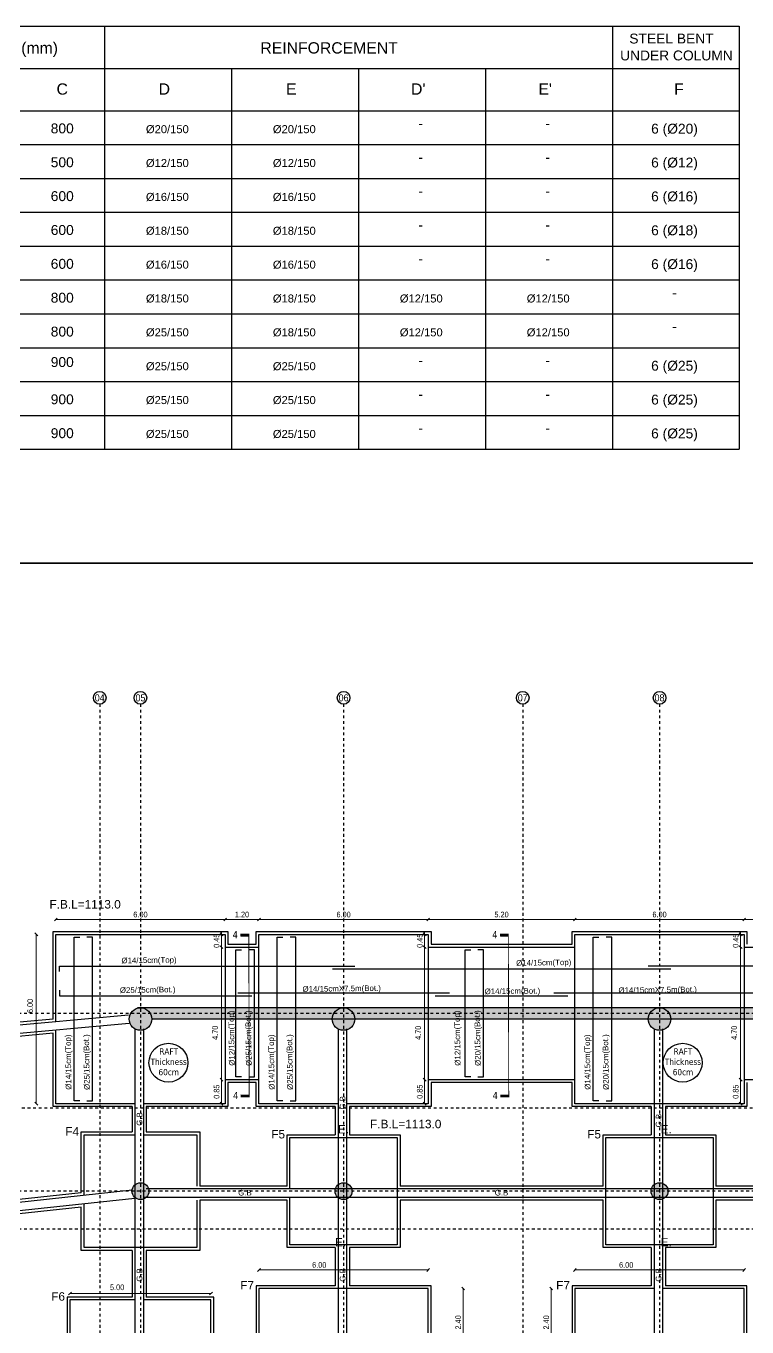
# Model space of a CAD drawing. Header units: metres. Extents: x -55 to 193, y -43 to 92.
# Drawn here: x -20.36 to 5.2, y 44.99 to 91.09 of the extents above; entities that cross this region are included whole.
import ezdxf
from ezdxf.enums import TextEntityAlignment as Align

# ---------------------------------------------------------------- set-up
doc = ezdxf.new("R2010")
doc.units = ezdxf.units.M
doc.header["$MEASUREMENT"] = 0
for name, pattern in [('1080-B01-GX-ZN$0$( Hidden )', [0.375, 0.25, -0.125]), ('CENTER', [50.8, 31.75, -6.35, 6.35, -6.35]), ('F.B COLUMN & AXIS$0$DASHDOT', [25.4, 12.7, -6.35, 0, -6.35])]:
    doc.linetypes.add(name, pattern=pattern)
for name, color, linetype in [('$0$A-AX-AXIS TAGS', 20, 'Continuous'), ('$0$A-AX-NO. TEXT', 41, 'Continuous'), ('$AUDIT_BAD_LAYER1', 7, 'Continuous'), ('A-AX-AXIS LINE', 9, 'CENTER'), ('A-G-XREF LOCKED', 7, 'Continuous'), ('S-BLINDING LINE', 1, 'Continuous'), ('S-CONCRETE PLANS', 4, 'Continuous'), ('S-S-BEARING WALL', 150, 'Continuous'), ('S-S-BEARING WALL HATCH UNDER THE GROUND', 250, 'Continuous'), ('S-S-COLUMN', 60, 'Continuous'), ('S-S-COLUMN HATCH', 250, 'Continuous'), ('S-SCHEDULE', 20, 'Continuous'), ('S-Steel', 3, 'Continuous'), ('S-SYMPOLS', 6, 'Continuous'), ('S-TAGS', 135, 'Continuous'), ('S-TEXT- BEAMS', 7, 'Continuous'), ('S-Text-Col.', 7, 'Continuous'), ('S-Text-Foundations', 7, 'Continuous'), ('S-Text-General', 7, 'Continuous')]:
    doc.layers.add(name, color=color, linetype=linetype)
doc.layers.add('1080-B01-GX-ZN$0$ZONES', color=24, linetype='Continuous', true_color=0xad2b00)
doc.layers.add('S-DIMENSIONS', color=134, linetype='Continuous', lineweight=13)
doc.layers.add('S-TEXT-STEEL', color=255, linetype='Continuous', lineweight=15)
doc.styles.add('$0$MT 1-150 (m)', font='arial.ttf', dxfattribs={"width": 0.9, "height": 0.3})
doc.styles.add('ARIAL', font='arial.ttf')
doc.styles.add('Site 1-200 (m)', font='arial.ttf', dxfattribs={"width": 0.85, "height": 0.2})
doc.styles.get("Standard").update_dxf_attribs({"font": 'arial.ttf'})
doc.styles.add('Tahoma', font='arial.ttf')
doc.styles.add('Tohama', font='tahoma.ttf')
doc.dimstyles.new('FC 1-100 (m)', dxfattribs={"dimtxt": 0.2, "dimasz": 0.1, "dimexe": 0.144, "dimexo": 0.144, "dimgap": 0.072, "dimtad": 1, "dimzin": 1, "dimdsep": 46, "dimtxsty": 'Site 1-200 (m)', "dimblk": 'OBLIQUE', "dimcen": 90, "dimse1": 1, "dimse2": 1, "dimclrd": 256, "dimclrt": 256, "dimadec": 3, "dimazin": 0, "dimtfac": 1, "dimtix": 1, "dimtmove": 2, "dimatfit": 3, "dimfxl": 0.144, "dimtolj": 1, "dimlwd": -1, "dimarcsym": 0})

# ---------------------------------------------------------------- blocks, each defined once
blk = doc.blocks.new('$0$AXIS TAGS')
at = {"layer": '$0$A-AX-AXIS TAGS'}
blk.add_circle((0, 0), 0.225, dxfattribs=at)
at = {"layer": '$0$A-AX-NO. TEXT', "style": '$0$MT 1-150 (m)', "width": 0.9}
blk.add_attdef('A', text='', height=0.25, dxfattribs=at).set_placement((0, 0), align=Align.MIDDLE_CENTER)
blk = doc.blocks.new('1086-B1-AX-BS2')
at = {"layer": 'A-AX-AXIS LINE', "linetype": 'F.B COLUMN & AXIS$0$DASHDOT', "ltscale": 0.05}
for p, q in [((-17743, 67057), (-17743, -9832)), ((-16298, 67057), (-16298, -9832)), ((-9098, 67057), (-9098, -9832)), ((-2748, 67057), (-2748, -9832)), ((2102, 67057), (2102, -9832)), ((13678, 56099), (-51502, 56099)), ((13678, 49799), (-51502, 49799)), ((13678, 48449), (-51502, 48449))]:
    blk.add_line(p, q, dxfattribs=at)
at = {"layer": '$0$A-AX-NO. TEXT', "xscale": 999.9999999999995, "yscale": 999.9999999999995, "zscale": 999.9999999999995}
for p, values in [((-17743, 67282, 0), {'A': '04'}), ((-16298, 67282, 0), {'A': '05'}), ((-9098, 67282, 0), {'A': '06'}), ((-2748, 67282, 0), {'A': '07'}), ((2102, 67282, 0), {'A': '08'})]:
    blk.add_blockref('$0$AXIS TAGS', p, dxfattribs=at).add_auto_attribs(values)
blk = doc.blocks.new('1086-B1-X-COBS2')
at = {"layer": 'S-S-BEARING WALL HATCH UNDER THE GROUND'}
h = blk.add_hatch(color=256, dxfattribs=at)
h.dxf.hatch_style = 1
h.paths.add_polyline_path([(-15.898, 56.299), (-16.235, 56.299), (-15.898, 55.899), (9.202, 55.899), (9.202, 56.299)])
at = {"layer": 'S-S-COLUMN HATCH'}
h = blk.add_hatch(color=256, dxfattribs=at)
h.dxf.hatch_style = 1
edge = h.paths.add_edge_path()
edge.add_arc((-16.298, 55.899), 0.4, 0, 360)
h = blk.add_hatch(color=256, dxfattribs=at)
h.dxf.hatch_style = 1
edge = h.paths.add_edge_path()
edge.add_arc((-9.098, 55.899), 0.4, 0, 360)
h = blk.add_hatch(color=256, dxfattribs=at)
h.dxf.hatch_style = 1
edge = h.paths.add_edge_path()
edge.add_arc((2.102, 55.899), 0.4, 0, 360)
h = blk.add_hatch(color=256, dxfattribs=at)
h.dxf.hatch_style = 1
edge = h.paths.add_edge_path()
edge.add_arc((-16.298, 49.799), 0.3, 0, 360)
h = blk.add_hatch(color=256, dxfattribs=at)
h.dxf.hatch_style = 1
edge = h.paths.add_edge_path()
edge.add_arc((-9.098, 49.799), 0.3, 0, 360)
h = blk.add_hatch(color=256, dxfattribs=at)
h.dxf.hatch_style = 1
edge = h.paths.add_edge_path()
edge.add_arc((2.102, 49.799), 0.3, 0, 360)
at = {"layer": 'S-S-BEARING WALL'}
for p, q in [((9.202, 56.299), (-16.398, 56.299)), ((8.802, 55.899), (-15.898, 55.899))]:
    blk.add_line(p, q, dxfattribs=at)
at = {"layer": 'S-S-COLUMN'}
for centre, radius in [((-16.298, 55.899), 0.4), ((-9.098, 55.899), 0.4), ((2.102, 55.899), 0.4), ((-16.298, 49.799), 0.3), ((-9.098, 49.799), 0.3), ((2.102, 49.799), 0.3)]:
    blk.add_circle(centre, radius, dxfattribs=at)
at = {"layer": 'A-G-XREF LOCKED', "xscale": 0.001, "yscale": 0.001, "zscale": 0.001}
blk.add_blockref('1086-B1-AX-BS2', (0, 0), dxfattribs=at)
blk = doc.blocks.new('1086-B1-AX-BS1')
at = {"layer": 'A-AX-AXIS LINE', "linetype": 'F.B COLUMN & AXIS$0$DASHDOT', "ltscale": 0.05}
for p, q in [((-17743, 67057), (-17743, -9832)), ((-16298, 67057), (-16298, -9832)), ((-9098, 67057), (-9098, -9832)), ((-2748, 67057), (-2748, -9832)), ((2102, 67057), (2102, -9832)), ((29078, 56099), (-51502, 56099)), ((-51502, 52749), (29078, 52749)), ((29078, 49799), (-51502, 49799)), ((29078, 48449), (-51502, 48449))]:
    blk.add_line(p, q, dxfattribs=at)
at = {"layer": '$0$A-AX-NO. TEXT', "xscale": 999.9999999999995, "yscale": 999.9999999999995, "zscale": 999.9999999999995}
for p, values in [((-17743, 67282, 0), {'A': '04'}), ((-16298, 67282, 0), {'A': '05'}), ((-9098, 67282, 0), {'A': '06'}), ((-2748, 67282, 0), {'A': '07'}), ((2102, 67282, 0), {'A': '08'})]:
    blk.add_blockref('$0$AXIS TAGS', p, dxfattribs=at).add_auto_attribs(values)
blk = doc.blocks.new('1086-B1-X-COBS1')
at = {"layer": 'S-S-COLUMN HATCH'}
h = blk.add_hatch(color=256, dxfattribs=at)
h.dxf.hatch_style = 1
edge = h.paths.add_edge_path()
edge.add_arc((-16.298, 55.899), 0.4, 0, 360)
h = blk.add_hatch(color=256, dxfattribs=at)
h.dxf.hatch_style = 1
edge = h.paths.add_edge_path()
edge.add_arc((-9.098, 55.899), 0.4, 0, 360)
h = blk.add_hatch(color=256, dxfattribs=at)
h.dxf.hatch_style = 1
edge = h.paths.add_edge_path()
edge.add_arc((2.102, 55.899), 0.4, 0, 360)
at = {"layer": 'S-S-COLUMN'}
for centre in [(-16.298, 55.899), (-9.098, 55.899), (2.102, 55.899)]:
    blk.add_circle(centre, 0.4, dxfattribs=at)
at = {"xscale": 0.001, "yscale": 0.001, "zscale": 0.001}
blk.add_blockref('1086-B1-AX-BS1', (0, 0), dxfattribs=at)
blk = doc.blocks.new('1086-B01-GX-MP')
at = {"layer": '1080-B01-GX-ZN$0$ZONES', "linetype": '1080-B01-GX-ZN$0$( Hidden )', "ltscale": 5, "const_width": 0.05}
blk.add_lwpolyline([(25.507, 19.453), (-54.793, 19.453), (-54.793, 72.053), (25.507, 72.053)], close=True, dxfattribs=at)
blk = doc.blocks.new('_OBLIQUE')
at = {"color": 0, "linetype": 'ByBlock'}
blk.add_line((-0.5, -0.5), (0.5, 0.5), dxfattribs=at)
blk = doc.blocks.new('*D20')
at = {"layer": 'S-DIMENSIONS', "transparency": 16777216}
blk.add_line((-18.798, 46.175), (-13.798, 46.175), dxfattribs=at)
at = {"layer": 'S-DIMENSIONS', "transparency": 16777216, "xscale": 0.1, "yscale": 0.1, "zscale": 0.1, "rotation": 180}
blk.add_blockref('_OBLIQUE', (-18.798, 46.175), dxfattribs=at)
at = {"layer": 'S-DIMENSIONS', "transparency": 16777216, "xscale": 0.1, "yscale": 0.1, "zscale": 0.1}
blk.add_blockref('_OBLIQUE', (-13.798, 46.175), dxfattribs=at)
at = {"layer": 'S-DIMENSIONS', "transparency": 16777216, "insert": (-17.125, 46.391), "char_height": 0.2, "attachment_point": 5, "style": 'Site 1-200 (m)'}
blk.add_mtext('\\A1;5.00', dxfattribs=at)
blk = doc.blocks.new('*D24')
at = {"layer": 'S-DIMENSIONS', "transparency": 16777216}
blk.add_line((-12.098, 47.008), (-6.098, 47.008), dxfattribs=at)
at = {"layer": 'S-DIMENSIONS', "transparency": 16777216, "xscale": 0.1, "yscale": 0.1, "zscale": 0.1, "rotation": 180}
blk.add_blockref('_OBLIQUE', (-12.098, 47.008), dxfattribs=at)
at = {"layer": 'S-DIMENSIONS', "transparency": 16777216, "xscale": 0.1, "yscale": 0.1, "zscale": 0.1}
blk.add_blockref('_OBLIQUE', (-6.098, 47.008), dxfattribs=at)
at = {"layer": 'S-DIMENSIONS', "transparency": 16777216, "insert": (-9.961, 47.185), "char_height": 0.2, "attachment_point": 5, "style": 'Site 1-200 (m)'}
blk.add_mtext('\\A1;6.00', dxfattribs=at)
blk = doc.blocks.new('*D25')
at = {"layer": 'S-DIMENSIONS', "transparency": 16777216}
blk.add_line((-4.861, 46.349), (-4.861, 43.949), dxfattribs=at)
at = {"layer": 'S-DIMENSIONS', "transparency": 16777216, "xscale": 0.1, "yscale": 0.1, "zscale": 0.1}
for p, rotation in [((-4.861, 46.349), 90), ((-4.861, 43.949), 270)]:
    blk.add_blockref('_OBLIQUE', p, dxfattribs=dict(at, rotation=rotation))
at = {"layer": 'S-DIMENSIONS', "transparency": 16777216, "insert": (-5.035, 45.149), "char_height": 0.2, "attachment_point": 5, "rotation": 90, "style": 'Site 1-200 (m)'}
blk.add_mtext('\\A1;2.40', dxfattribs=at)
blk = doc.blocks.new('*D28')
at = {"layer": 'S-DIMENSIONS', "transparency": 16777216}
blk.add_line((-0.898, 47.008), (5.102, 47.008), dxfattribs=at)
at = {"layer": 'S-DIMENSIONS', "transparency": 16777216, "xscale": 0.1, "yscale": 0.1, "zscale": 0.1, "rotation": 180}
blk.add_blockref('_OBLIQUE', (-0.898, 47.008), dxfattribs=at)
at = {"layer": 'S-DIMENSIONS', "transparency": 16777216, "xscale": 0.1, "yscale": 0.1, "zscale": 0.1}
blk.add_blockref('_OBLIQUE', (5.102, 47.008), dxfattribs=at)
at = {"layer": 'S-DIMENSIONS', "transparency": 16777216, "insert": (0.92, 47.184), "char_height": 0.2, "attachment_point": 5, "style": 'Site 1-200 (m)'}
blk.add_mtext('\\A1;6.00', dxfattribs=at)
blk = doc.blocks.new('*D29')
at = {"layer": 'S-DIMENSIONS', "transparency": 16777216}
blk.add_line((-1.739, 46.349), (-1.739, 43.949), dxfattribs=at)
at = {"layer": 'S-DIMENSIONS', "transparency": 16777216, "xscale": 0.1, "yscale": 0.1, "zscale": 0.1}
for p, rotation in [((-1.739, 46.349), 90), ((-1.739, 43.949), 270)]:
    blk.add_blockref('_OBLIQUE', p, dxfattribs=dict(at, rotation=rotation))
at = {"layer": 'S-DIMENSIONS', "transparency": 16777216, "insert": (-1.913, 45.149), "char_height": 0.2, "attachment_point": 5, "rotation": 90, "style": 'Site 1-200 (m)'}
blk.add_mtext('\\A1;2.40', dxfattribs=at)
blk = doc.blocks.new('*D120')
at = {"layer": 'S-DIMENSIONS', "transparency": 16777216}
blk.add_line((-19.991, 52.899), (-19.991, 58.899), dxfattribs=at)
at = {"layer": 'S-DIMENSIONS', "transparency": 16777216, "xscale": 0.1, "yscale": 0.1, "zscale": 0.1}
for p, rotation in [((-19.991, 58.899), 90), ((-19.991, 52.899), 270)]:
    blk.add_blockref('_OBLIQUE', p, dxfattribs=dict(at, rotation=rotation))
at = {"layer": 'S-DIMENSIONS', "transparency": 16777216, "insert": (-20.208, 56.362), "char_height": 0.2, "attachment_point": 5, "rotation": 90, "style": 'Site 1-200 (m)'}
blk.add_mtext('\\A1;6.00', dxfattribs=at)
blk = doc.blocks.new('*D121')
at = {"layer": 'S-DIMENSIONS', "transparency": 16777216}
blk.add_line((-19.298, 59.427), (-13.298, 59.427), dxfattribs=at)
at = {"layer": 'S-DIMENSIONS', "transparency": 16777216, "xscale": 0.1, "yscale": 0.1, "zscale": 0.1, "rotation": 180}
blk.add_blockref('_OBLIQUE', (-19.298, 59.427), dxfattribs=at)
at = {"layer": 'S-DIMENSIONS', "transparency": 16777216, "xscale": 0.1, "yscale": 0.1, "zscale": 0.1}
blk.add_blockref('_OBLIQUE', (-13.298, 59.427), dxfattribs=at)
at = {"layer": 'S-DIMENSIONS', "transparency": 16777216, "insert": (-16.298, 59.601), "char_height": 0.2, "attachment_point": 5, "style": 'Site 1-200 (m)'}
blk.add_mtext('\\A1;6.00', dxfattribs=at)
blk = doc.blocks.new('*D122')
at = {"layer": 'S-DIMENSIONS', "transparency": 16777216}
blk.add_line((-13.298, 59.427), (-12.098, 59.427), dxfattribs=at)
at = {"layer": 'S-DIMENSIONS', "transparency": 16777216, "xscale": 0.1, "yscale": 0.1, "zscale": 0.1, "rotation": 180}
blk.add_blockref('_OBLIQUE', (-13.298, 59.427), dxfattribs=at)
at = {"layer": 'S-DIMENSIONS', "transparency": 16777216, "xscale": 0.1, "yscale": 0.1, "zscale": 0.1}
blk.add_blockref('_OBLIQUE', (-12.098, 59.427), dxfattribs=at)
at = {"layer": 'S-DIMENSIONS', "transparency": 16777216, "insert": (-12.698, 59.601), "char_height": 0.2, "attachment_point": 5, "style": 'Site 1-200 (m)'}
blk.add_mtext('\\A1;1.20', dxfattribs=at)
blk = doc.blocks.new('*D123')
at = {"layer": 'S-DIMENSIONS', "transparency": 16777216}
blk.add_line((-12.098, 59.427), (-6.098, 59.427), dxfattribs=at)
at = {"layer": 'S-DIMENSIONS', "transparency": 16777216, "xscale": 0.1, "yscale": 0.1, "zscale": 0.1, "rotation": 180}
blk.add_blockref('_OBLIQUE', (-12.098, 59.427), dxfattribs=at)
at = {"layer": 'S-DIMENSIONS', "transparency": 16777216, "xscale": 0.1, "yscale": 0.1, "zscale": 0.1}
blk.add_blockref('_OBLIQUE', (-6.098, 59.427), dxfattribs=at)
at = {"layer": 'S-DIMENSIONS', "transparency": 16777216, "insert": (-9.098, 59.601), "char_height": 0.2, "attachment_point": 5, "style": 'Site 1-200 (m)'}
blk.add_mtext('\\A1;6.00', dxfattribs=at)
blk = doc.blocks.new('*D124')
at = {"layer": 'S-DIMENSIONS', "transparency": 16777216}
blk.add_line((-6.098, 59.427), (-0.898, 59.427), dxfattribs=at)
at = {"layer": 'S-DIMENSIONS', "transparency": 16777216, "xscale": 0.1, "yscale": 0.1, "zscale": 0.1, "rotation": 180}
blk.add_blockref('_OBLIQUE', (-6.098, 59.427), dxfattribs=at)
at = {"layer": 'S-DIMENSIONS', "transparency": 16777216, "xscale": 0.1, "yscale": 0.1, "zscale": 0.1}
blk.add_blockref('_OBLIQUE', (-0.898, 59.427), dxfattribs=at)
at = {"layer": 'S-DIMENSIONS', "transparency": 16777216, "insert": (-3.498, 59.601), "char_height": 0.2, "attachment_point": 5, "style": 'Site 1-200 (m)'}
blk.add_mtext('\\A1;5.20', dxfattribs=at)
blk = doc.blocks.new('*D125')
at = {"layer": 'S-DIMENSIONS', "transparency": 16777216}
blk.add_line((-0.898, 59.427), (5.102, 59.427), dxfattribs=at)
at = {"layer": 'S-DIMENSIONS', "transparency": 16777216, "xscale": 0.1, "yscale": 0.1, "zscale": 0.1, "rotation": 180}
blk.add_blockref('_OBLIQUE', (-0.898, 59.427), dxfattribs=at)
at = {"layer": 'S-DIMENSIONS', "transparency": 16777216, "xscale": 0.1, "yscale": 0.1, "zscale": 0.1}
blk.add_blockref('_OBLIQUE', (5.102, 59.427), dxfattribs=at)
at = {"layer": 'S-DIMENSIONS', "transparency": 16777216, "insert": (2.102, 59.601), "char_height": 0.2, "attachment_point": 5, "style": 'Site 1-200 (m)'}
blk.add_mtext('\\A1;6.00', dxfattribs=at)
blk = doc.blocks.new('*D126')
at = {"layer": 'S-DIMENSIONS', "transparency": 16777216}
blk.add_line((5.102, 59.427), (11.352, 59.427), dxfattribs=at)
at = {"layer": 'S-DIMENSIONS', "transparency": 16777216, "xscale": 0.1, "yscale": 0.1, "zscale": 0.1, "rotation": 180}
blk.add_blockref('_OBLIQUE', (5.102, 59.427), dxfattribs=at)
at = {"layer": 'S-DIMENSIONS', "transparency": 16777216, "xscale": 0.1, "yscale": 0.1, "zscale": 0.1}
blk.add_blockref('_OBLIQUE', (11.352, 59.427), dxfattribs=at)
at = {"layer": 'S-DIMENSIONS', "transparency": 16777216, "insert": (8.227, 59.601), "char_height": 0.2, "attachment_point": 5, "style": 'Site 1-200 (m)'}
blk.add_mtext('\\A1;6.25', dxfattribs=at)
blk = doc.blocks.new('*D127')
at = {"layer": 'S-DIMENSIONS', "transparency": 16777216}
for p, q in [((-13.424, 58.899), (-13.424, 58.999)), ((-13.424, 58.449), (-13.424, 58.899)), ((-13.424, 58.449), (-13.424, 58.349))]:
    blk.add_line(p, q, dxfattribs=at)
at = {"layer": 'S-DIMENSIONS', "transparency": 16777216, "xscale": 0.1, "yscale": 0.1, "zscale": 0.1}
for p, rotation in [((-13.424, 58.899), 270), ((-13.424, 58.449), 90)]:
    blk.add_blockref('_OBLIQUE', p, dxfattribs=dict(at, rotation=rotation))
at = {"layer": 'S-DIMENSIONS', "transparency": 16777216, "insert": (-13.598, 58.674), "char_height": 0.2, "attachment_point": 5, "rotation": 90, "style": 'Site 1-200 (m)'}
blk.add_mtext('\\A1;0.45', dxfattribs=at)
blk = doc.blocks.new('*D128')
at = {"layer": 'S-DIMENSIONS', "transparency": 16777216}
blk.add_line((-13.424, 52.899), (-13.424, 53.749), dxfattribs=at)
at = {"layer": 'S-DIMENSIONS', "transparency": 16777216, "xscale": 0.1, "yscale": 0.1, "zscale": 0.1}
for p, rotation in [((-13.424, 53.749), 90), ((-13.424, 52.899), 270)]:
    blk.add_blockref('_OBLIQUE', p, dxfattribs=dict(at, rotation=rotation))
at = {"layer": 'S-DIMENSIONS', "transparency": 16777216, "insert": (-13.598, 53.324), "char_height": 0.2, "attachment_point": 5, "rotation": 90, "style": 'Site 1-200 (m)'}
blk.add_mtext('\\A1;0.85', dxfattribs=at)
blk = doc.blocks.new('*D129')
at = {"layer": 'S-DIMENSIONS', "transparency": 16777216}
blk.add_line((-13.424, 53.749), (-13.424, 58.449), dxfattribs=at)
at = {"layer": 'S-DIMENSIONS', "transparency": 16777216, "xscale": 0.1, "yscale": 0.1, "zscale": 0.1}
for p, rotation in [((-13.424, 58.449), 90), ((-13.424, 53.749), 270)]:
    blk.add_blockref('_OBLIQUE', p, dxfattribs=dict(at, rotation=rotation))
at = {"layer": 'S-DIMENSIONS', "transparency": 16777216, "insert": (-13.652, 55.412), "char_height": 0.2, "attachment_point": 5, "rotation": 90, "style": 'Site 1-200 (m)'}
blk.add_mtext('\\A1;4.70', dxfattribs=at)
blk = doc.blocks.new('*D130')
at = {"layer": 'S-DIMENSIONS', "transparency": 16777216}
for p, q in [((-6.224, 58.899), (-6.224, 58.999)), ((-6.224, 58.449), (-6.224, 58.899)), ((-6.224, 58.449), (-6.224, 58.349))]:
    blk.add_line(p, q, dxfattribs=at)
at = {"layer": 'S-DIMENSIONS', "transparency": 16777216, "xscale": 0.1, "yscale": 0.1, "zscale": 0.1}
for p, rotation in [((-6.224, 58.899), 270), ((-6.224, 58.449), 90)]:
    blk.add_blockref('_OBLIQUE', p, dxfattribs=dict(at, rotation=rotation))
at = {"layer": 'S-DIMENSIONS', "transparency": 16777216, "insert": (-6.398, 58.674), "char_height": 0.2, "attachment_point": 5, "rotation": 90, "style": 'Site 1-200 (m)'}
blk.add_mtext('\\A1;0.45', dxfattribs=at)
blk = doc.blocks.new('*D131')
at = {"layer": 'S-DIMENSIONS', "transparency": 16777216}
blk.add_line((-6.224, 52.899), (-6.224, 53.749), dxfattribs=at)
at = {"layer": 'S-DIMENSIONS', "transparency": 16777216, "xscale": 0.1, "yscale": 0.1, "zscale": 0.1}
for p, rotation in [((-6.224, 53.749), 90), ((-6.224, 52.899), 270)]:
    blk.add_blockref('_OBLIQUE', p, dxfattribs=dict(at, rotation=rotation))
at = {"layer": 'S-DIMENSIONS', "transparency": 16777216, "insert": (-6.398, 53.324), "char_height": 0.2, "attachment_point": 5, "rotation": 90, "style": 'Site 1-200 (m)'}
blk.add_mtext('\\A1;0.85', dxfattribs=at)
blk = doc.blocks.new('*D132')
at = {"layer": 'S-DIMENSIONS', "transparency": 16777216}
blk.add_line((-6.224, 53.749), (-6.224, 58.449), dxfattribs=at)
at = {"layer": 'S-DIMENSIONS', "transparency": 16777216, "xscale": 0.1, "yscale": 0.1, "zscale": 0.1}
for p, rotation in [((-6.224, 58.449), 90), ((-6.224, 53.749), 270)]:
    blk.add_blockref('_OBLIQUE', p, dxfattribs=dict(at, rotation=rotation))
at = {"layer": 'S-DIMENSIONS', "transparency": 16777216, "insert": (-6.452, 55.412), "char_height": 0.2, "attachment_point": 5, "rotation": 90, "style": 'Site 1-200 (m)'}
blk.add_mtext('\\A1;4.70', dxfattribs=at)
blk = doc.blocks.new('*D133')
at = {"layer": 'S-DIMENSIONS', "transparency": 16777216}
for p, q in [((4.976, 58.899), (4.976, 58.999)), ((4.976, 58.449), (4.976, 58.899)), ((4.976, 58.449), (4.976, 58.349))]:
    blk.add_line(p, q, dxfattribs=at)
at = {"layer": 'S-DIMENSIONS', "transparency": 16777216, "xscale": 0.1, "yscale": 0.1, "zscale": 0.1}
for p, rotation in [((4.976, 58.899), 270), ((4.976, 58.449), 90)]:
    blk.add_blockref('_OBLIQUE', p, dxfattribs=dict(at, rotation=rotation))
at = {"layer": 'S-DIMENSIONS', "transparency": 16777216, "insert": (4.802, 58.674), "char_height": 0.2, "attachment_point": 5, "rotation": 90, "style": 'Site 1-200 (m)'}
blk.add_mtext('\\A1;0.45', dxfattribs=at)
blk = doc.blocks.new('*D134')
at = {"layer": 'S-DIMENSIONS', "transparency": 16777216}
blk.add_line((4.976, 52.899), (4.976, 53.749), dxfattribs=at)
at = {"layer": 'S-DIMENSIONS', "transparency": 16777216, "xscale": 0.1, "yscale": 0.1, "zscale": 0.1}
for p, rotation in [((4.976, 53.749), 90), ((4.976, 52.899), 270)]:
    blk.add_blockref('_OBLIQUE', p, dxfattribs=dict(at, rotation=rotation))
at = {"layer": 'S-DIMENSIONS', "transparency": 16777216, "insert": (4.802, 53.324), "char_height": 0.2, "attachment_point": 5, "rotation": 90, "style": 'Site 1-200 (m)'}
blk.add_mtext('\\A1;0.85', dxfattribs=at)
blk = doc.blocks.new('*D135')
at = {"layer": 'S-DIMENSIONS', "transparency": 16777216}
blk.add_line((4.976, 53.749), (4.976, 58.449), dxfattribs=at)
at = {"layer": 'S-DIMENSIONS', "transparency": 16777216, "xscale": 0.1, "yscale": 0.1, "zscale": 0.1}
for p, rotation in [((4.976, 58.449), 90), ((4.976, 53.749), 270)]:
    blk.add_blockref('_OBLIQUE', p, dxfattribs=dict(at, rotation=rotation))
at = {"layer": 'S-DIMENSIONS', "transparency": 16777216, "insert": (4.748, 55.412), "char_height": 0.2, "attachment_point": 5, "rotation": 90, "style": 'Site 1-200 (m)'}
blk.add_mtext('\\A1;4.70', dxfattribs=at)

msp = doc.modelspace()

# ---------------------------------------------------------------- linework, layer by layer
at = {"layer": 'S-BLINDING LINE'}
for p, q in [((-19.398, 55.897), (-25.698, 55.318)), ((-19.398, 55.395), (-25.698, 54.816)), ((-16.592, 52.799), (-16.592, 51.899)), ((-16.092, 52.799), (-16.092, 51.899)), ((-9.392, 52.799), (-9.392, 51.799)), ((-8.892, 52.799), (-8.892, 51.799)), ((1.808, 52.799), (1.808, 51.799)), ((2.308, 52.799), (2.308, 51.799)), ((-11.098, 49.977), (-14.198, 49.977)), ((0.102, 49.977), (-7.098, 49.977)), ((6.552, 49.977), (4.102, 49.977)), ((-18.398, 49.739), (-25.698, 48.949)), ((-11.098, 49.477), (-14.198, 49.477)), ((0.102, 49.477), (-7.098, 49.477)), ((6.552, 49.477), (4.102, 49.477)), ((-18.398, 49.236), (-25.698, 48.446)), ((-16.592, 47.699), (-16.592, 46.049)), ((-16.092, 47.699), (-16.092, 46.049)), ((-9.392, 47.799), (-9.392, 46.449)), ((-8.892, 47.799), (-8.892, 46.449)), ((1.808, 47.799), (1.808, 46.449)), ((2.308, 47.799), (2.308, 46.449))]:
    msp.add_line(p, q, dxfattribs=at)
for points in [[(-19.398, 55.897), (-19.398, 58.999), (-13.198, 58.999), (-13.198, 58.549)], [(-13.198, 58.549), (-12.198, 58.549)], [(-12.198, 58.549), (-12.198, 58.999), (-5.998, 58.999), (-5.998, 58.549)], [(-5.998, 58.549), (-0.998, 58.549)], [(-0.998, 58.549), (-0.998, 58.999), (5.202, 58.999), (5.202, 58.549)], [(-16.592, 52.799), (-19.398, 52.799), (-19.398, 55.395)], [(-13.198, 53.649), (-13.198, 52.799), (-16.092, 52.799)], [(-12.198, 53.649), (-13.198, 53.649)], [(-9.392, 52.799), (-12.198, 52.799), (-12.198, 53.649)], [(-5.998, 53.649), (-5.998, 52.799), (-8.892, 52.799)], [(-0.998, 53.649), (-5.998, 53.649)], [(1.808, 52.799), (-0.998, 52.799), (-0.998, 53.649)], [(5.202, 53.649), (5.202, 52.799), (2.308, 52.799)], [(-18.398, 49.739), (-18.398, 51.899), (-16.592, 51.899)], [(-16.092, 51.899), (-14.198, 51.899), (-14.198, 49.977)], [(-11.098, 49.977), (-11.098, 51.799), (-9.392, 51.799)], [(-8.892, 51.799), (-7.098, 51.799), (-7.098, 49.977)], [(0.102, 49.977), (0.102, 51.799), (1.808, 51.799)], [(2.308, 51.799), (4.102, 51.799), (4.102, 49.977)], [(-14.198, 49.477), (-14.198, 47.699), (-16.092, 47.699)], [(-9.392, 47.799), (-11.098, 47.799), (-11.098, 49.477)], [(-7.098, 49.477), (-7.098, 47.799), (-8.892, 47.799)], [(1.808, 47.799), (0.102, 47.799), (0.102, 49.477)], [(4.102, 49.477), (4.102, 47.799), (2.308, 47.799)], [(-16.592, 47.699), (-18.398, 47.699), (-18.398, 49.236)], [(-9.392, 46.449), (-12.198, 46.449), (-12.198, 44.227)], [(-5.998, 44.227), (-5.998, 46.449), (-8.892, 46.449)], [(1.808, 46.449), (-0.998, 46.449), (-0.998, 44.227)], [(5.202, 44.227), (5.202, 46.449), (2.308, 46.449)], [(-16.592, 46.049), (-18.898, 46.049), (-18.898, 39.777)], [(-13.698, 44.227), (-13.698, 46.049), (-16.092, 46.049)]]:
    msp.add_lwpolyline(points, dxfattribs=at)
at = {"layer": 'S-CONCRETE PLANS'}
for p, q in [((-16.725, 56.042), (-29.483, 54.87)), ((-16.697, 55.743), (-29.33, 54.582)), ((-16.492, 55.556), (-16.492, 49.57)), ((-16.192, 55.556), (-16.192, 9.377)), ((-9.292, 55.556), (-9.292, 4.677)), ((-8.992, 55.556), (-8.992, 4.677)), ((1.908, 55.556), (1.908, 9.777)), ((2.208, 55.556), (2.208, 9.777)), ((-16.592, 49.833), (-28.547, 48.54)), ((8.802, 49.877), (-16.092, 49.877)), ((-16.492, 49.543), (-28.627, 48.23)), ((-16.492, 49.543), (-16.492, 9.377)), ((8.802, 49.577), (-16.192, 49.577))]:
    msp.add_line(p, q, dxfattribs=at)
for points in [[(-19.298, 55.806), (-19.298, 58.899), (-13.298, 58.899), (-13.298, 52.899), (-16.192, 52.899)], [(-9.288, 52.899), (-12.098, 52.899), (-12.098, 58.899), (-6.098, 58.899), (-6.098, 52.899), (-8.992, 52.899)], [(-13.298, 58.449), (-12.098, 58.449)], [(-6.098, 58.449), (-0.898, 58.449)], [(5.102, 58.449), (11.352, 58.449), (11.352, 47.199)], [(-16.492, 52.899), (-19.298, 52.899), (-19.298, 55.504)], [(-12.098, 53.749), (-13.298, 53.749)], [(-0.898, 53.749), (-6.098, 53.749)], [(6.652, 49.877), (6.652, 53.749), (5.102, 53.749)], [(-18.298, 49.649), (-18.298, 51.799), (-16.492, 51.799)], [(-16.192, 51.799), (-14.298, 51.799), (-14.298, 49.977)], [(-10.998, 49.877), (-10.998, 51.699), (-7.198, 51.699), (-7.198, 47.899), (-10.998, 47.899), (-10.998, 49.577)], [(-14.298, 49.477), (-14.298, 47.799), (-18.298, 47.799), (-18.298, 49.347)], [(-12.098, 39.377), (-12.098, 36.999), (-6.098, 36.999), (-6.098, 46.349), (-12.098, 46.349), (-12.098, 44.127)], [(1.908, 46.349), (-0.898, 46.349), (-0.898, 44.127)], [(5.102, 44.127), (5.102, 46.349), (2.208, 46.349)], [(-16.492, 45.949), (-18.798, 45.949), (-18.798, 39.677)], [(-13.798, 44.127), (-13.798, 45.949), (-16.192, 45.949)]]:
    msp.add_lwpolyline(points, dxfattribs=at)
for points in [[(-0.898, 58.899), (5.102, 58.899), (5.102, 52.899), (-0.898, 52.899)], [(0.202, 51.699), (4.002, 51.699), (4.002, 47.899), (0.202, 47.899)]]:
    msp.add_lwpolyline(points, close=True, dxfattribs=at)
at = {"layer": 'S-SCHEDULE'}
for p, q in [((-29.871, 91.088), (4.929, 91.088)), ((-17.571, 91.088), (-17.571, 76.088)), ((0.429, 91.088), (0.429, 76.088)), ((4.929, 91.088), (4.929, 76.088)), ((-25.971, 89.588), (4.929, 89.588)), ((-13.071, 89.588), (-13.071, 76.088)), ((-8.571, 89.588), (-8.571, 76.088)), ((-4.071, 89.588), (-4.071, 76.088)), ((-29.871, 88.088), (4.929, 88.088)), ((-29.871, 86.888), (4.929, 86.888)), ((-29.871, 85.688), (4.929, 85.688)), ((-29.871, 84.488), (4.929, 84.488)), ((-29.871, 83.288), (4.929, 83.288)), ((-29.871, 82.088), (4.929, 82.088)), ((-29.871, 80.888), (4.929, 80.888)), ((-29.871, 79.688), (4.929, 79.688)), ((-29.871, 78.488), (4.929, 78.488)), ((-29.871, 77.288), (4.929, 77.288)), ((-29.871, 76.088), (4.929, 76.088))]:
    msp.add_line(p, q, dxfattribs=at)
at = {"layer": 'S-Steel'}
for points in [[(-18.45, 52.999), (-18.651, 52.999), (-18.651, 58.799), (-18.451, 58.799)], [(-18.195, 52.999), (-17.995, 52.999), (-17.995, 58.799), (-18.195, 58.799)], [(-11.25, 52.999), (-11.451, 52.999), (-11.451, 58.799), (-11.251, 58.799)], [(-10.995, 52.999), (-10.795, 52.999), (-10.795, 58.799), (-10.995, 58.799)], [(-0.05, 52.999), (-0.251, 52.999), (-0.251, 58.799), (-0.051, 58.799)], [(0.205, 52.999), (0.405, 52.999), (0.405, 58.799), (0.205, 58.799)], [(-12.713, 53.849), (-12.913, 53.849), (-12.913, 58.349), (-12.713, 58.349)], [(-12.457, 53.849), (-12.257, 53.849), (-12.257, 58.349), (-12.457, 58.349)], [(-4.592, 53.849), (-4.792, 53.849), (-4.792, 58.349), (-4.592, 58.349)], [(-4.337, 53.849), (-4.137, 53.849), (-4.137, 58.349), (-4.337, 58.349)], [(-19.166, 57.578), (-19.166, 57.778), (-8.698, 57.778)], [(-9.493, 57.678), (2.502, 57.678)], [(11.252, 57.571), (11.252, 57.771), (1.702, 57.778)], [(-19.166, 56.922), (-19.166, 56.722), (-12.348, 56.722)], [(-12.848, 56.822), (-5.348, 56.822)], [(-5.848, 56.722), (-1.148, 56.722)], [(-1.648, 56.822), (5.852, 56.822)]]:
    msp.add_lwpolyline(points, dxfattribs=at)
at = {"layer": 'S-SYMPOLS'}
for points in [[(-12.743, 53.175, 0.1, 0.1, 0), (-12.443, 53.172, 0.03, 0.03, 0), (-12.458, 58.872, 0.1, 0.1, 0), (-12.758, 58.874, 0.1, 0.1, 0)], [(-3.543, 53.175, 0.1, 0.1, 0), (-3.243, 53.172, 0.03, 0.03, 0), (-3.258, 58.872, 0.1, 0.1, 0), (-3.558, 58.874, 0.1, 0.1, 0)]]:
    msp.add_lwpolyline(points, format="xyseb", dxfattribs=at)
at = {"layer": 'S-TAGS', "ltscale": 0.05}
for centre in [(-15.307, 54.351), (2.923, 54.351)]:
    msp.add_circle(centre, 0.689, dxfattribs=at)

# ---------------------------------------------------------------- block references
at = {"layer": 'A-G-XREF LOCKED'}
msp.add_blockref('1086-B1-X-COBS2', (0, 0), dxfattribs=at)
at = {"layer": 'S-CONCRETE PLANS'}
for name in ['1086-B01-GX-MP', '1086-B1-X-COBS1']:
    msp.add_blockref(name, (0, 0), dxfattribs=at)

# ---------------------------------------------------------------- texts
at = {"layer": '$AUDIT_BAD_LAYER1'}
for p in [(-9.304, 51.844, 0), (2.139, 51.844, 0), (-9.403, 47.84, 0), (2.139, 47.844, 0)]:
    msp.add_text('E.', height=0.3, dxfattribs=at).set_placement(p)
at = {"layer": 'S-SYMPOLS', "style": 'Tohama'}
for p in [(-13.03, 58.763), (-3.83, 58.763), (-13.015, 53.064), (-3.815, 53.064)]:
    msp.add_text('4', height=0.25, rotation=0.0721, dxfattribs=at).set_placement(p)
at = {"layer": 'S-TAGS', "ltscale": 0.05, "char_height": 0.22, "width": 1.65732, "attachment_point": 3, "style": 'Tohama'}
for insert in [(-14.468, 54.862), (3.761, 54.862)]:
    msp.add_mtext('\\pxqc;RAFT Thickness^J60cm', dxfattribs=dict(at, insert=insert))
at = {"layer": 'S-TEXT- BEAMS', "ltscale": 0.05, "style": 'ARIAL'}
for p in [(-9.133, 52.692), (-16.333, 52.118), (2.066, 52.061), (-16.333, 46.592), (-9.133, 46.592), (2.067, 46.592)]:
    msp.add_text('G.B', height=0.2, rotation=90, dxfattribs=at).set_placement(p, align=Align.MIDDLE_LEFT)
for p in [(-12.835, 49.746), (-3.741, 49.746)]:
    msp.add_text('G.B', height=0.2, dxfattribs=at).set_placement(p, align=Align.MIDDLE_LEFT)
at = {"layer": 'S-Text-Col.', "ltscale": 0.05, "style": 'ARIAL'}
for s, p in [('F.B.L=1113.0', (-19.524, 59.966)), ('F.B.L=1113.0', (-8.159, 52.18)), ('F4', (-18.962, 51.918)), ('F5', (-11.662, 51.818)), ('F5', (-0.462, 51.818)), ('F7', (-12.762, 46.468)), ('F7', (-1.562, 46.468)), ('F6', (-19.462, 46.068))]:
    msp.add_text(s, height=0.3, dxfattribs=at).set_placement(p, align=Align.MIDDLE_LEFT)
at = {"layer": 'S-Text-Foundations', "style": 'Tahoma'}
for s, height, p in [('STEEL BENT', 0.35, (2.525, 90.469)), ('DIMENSIONS (mm)', 0.4, (-21.721, 90.113)), ('REINFORCEMENT', 0.4, (-9.611, 90.113)), ('UNDER COLUMN', 0.35, (2.701, 89.87)), ('C', 0.4, (-19.071, 88.655)), ('D', 0.4, (-15.452, 88.655)), ('E', 0.4, (-10.952, 88.655)), ("D'", 0.4, (-6.452, 88.655)), ("E'", 0.4, (-1.952, 88.655)), ('F', 0.4, (2.788, 88.655)), ('800', 0.35, (-19.071, 87.285)), ('-', 0.35, (-6.368, 87.466)), ('-', 0.35, (-1.868, 87.466)), ('6 (%%C20)', 0.35, (2.632, 87.275)), ('500', 0.35, (-19.071, 86.085)), ('-', 0.35, (-6.368, 86.266)), ('-', 0.35, (-1.868, 86.266)), ('6 (%%C12)', 0.35, (2.632, 86.075)), ('600', 0.35, (-19.071, 84.885)), ('-', 0.35, (-6.368, 85.066)), ('-', 0.35, (-1.868, 85.066)), ('6 (%%C16)', 0.35, (2.632, 84.875)), ('600', 0.35, (-19.071, 83.685)), ('-', 0.35, (-6.368, 83.866)), ('-', 0.35, (-1.868, 83.866)), ('6 (%%C18)', 0.35, (2.632, 83.675)), ('600', 0.35, (-19.071, 82.485)), ('-', 0.35, (-6.368, 82.666)), ('-', 0.35, (-1.868, 82.666)), ('6 (%%C16)', 0.35, (2.632, 82.475)), ('800', 0.35, (-19.071, 81.285)), ('-', 0.35, (2.632, 81.466)), ('800', 0.35, (-19.071, 80.085)), ('-', 0.35, (2.632, 80.266)), ('900', 0.35, (-19.071, 79.005)), ('-', 0.35, (-6.368, 79.066)), ('-', 0.35, (-1.868, 79.066)), ('6 (%%C25)', 0.35, (2.632, 78.875)), ('900', 0.35, (-19.071, 77.685)), ('-', 0.35, (-6.368, 77.866)), ('-', 0.35, (-1.868, 77.866)), ('6 (%%C25)', 0.35, (2.632, 77.675)), ('900', 0.35, (-19.071, 76.485)), ('-', 0.35, (-6.368, 76.666)), ('-', 0.35, (-1.868, 76.666)), ('6 (%%C25)', 0.35, (2.632, 76.475))]:
    msp.add_text(s, height=height, dxfattribs=at).set_placement(p, align=Align.CENTER)
at = {"layer": 'S-Text-General', "style": 'ARIAL'}
for s, p in [('%%C20/150', (-15.345, 87.435)), ('%%C20/150', (-10.845, 87.435)), ('%%C12/150', (-15.345, 86.235)), ('%%C12/150', (-10.845, 86.235)), ('%%C16/150', (-15.345, 85.035)), ('%%C16/150', (-10.845, 85.035)), ('%%C18/150', (-15.345, 83.835)), ('%%C18/150', (-10.845, 83.835)), ('%%C16/150', (-15.345, 82.635)), ('%%C16/150', (-10.845, 82.635)), ('%%C18/150', (-15.345, 81.435)), ('%%C18/150', (-10.845, 81.435)), ('%%C12/150', (-6.345, 81.435)), ('%%C12/150', (-1.845, 81.435)), ('%%C25/150', (-15.345, 80.235)), ('%%C18/150', (-10.845, 80.235)), ('%%C12/150', (-6.345, 80.235)), ('%%C12/150', (-1.845, 80.235)), ('%%C25/150', (-15.345, 79.035)), ('%%C25/150', (-10.845, 79.035)), ('%%C25/150', (-15.345, 77.835)), ('%%C25/150', (-10.845, 77.835)), ('%%C25/150', (-15.345, 76.635)), ('%%C25/150', (-10.845, 76.635))]:
    msp.add_text(s, height=0.2835, dxfattribs=at).set_placement(p, align=Align.MIDDLE)
at = {"layer": 'S-TEXT-STEEL', "ltscale": 0.05, "style": 'ARIAL'}
for s, rotation, p in [('%%C14/15cm(Top)', 0.7585, (-15.993, 57.886)), ('%%C14/15cm(Top)', 0.7585, (-2.002, 57.8)), ('%%C25/15cm(Bot.)', 0.7585, (-16.042, 56.836)), ('%%C14/15cmX7.5m(Bot.)', 0.7585, (-9.164, 56.88)), ('%%C14/15cm(Bot.)', 0.7585, (-3.112, 56.791)), ('%%C14/15cmX7.5m(Bot.)', 0.7585, (2.036, 56.836)), ('%%C12/15cm(Top)', 90.7585, (-12.97, 55.224)), ('%%C25/15cm(Bot.)', 90.7585, (-12.371, 55.224)), ('%%C12/15cm(Top)', 90.7585, (-4.966, 55.224)), ('%%C20/15cm(Bot.)', 90.7585, (-4.25, 55.224)), ('%%C14/15cm(Top)', 90.7585, (-18.758, 54.374)), ('%%C25/15cm(Bot.)', 90.7585, (-18.109, 54.374)), ('%%C14/15cm(Top)', 90.7585, (-11.558, 54.374)), ('%%C25/15cm(Bot.)', 90.7585, (-10.909, 54.374)), ('%%C14/15cm(Top)', 90.7585, (-0.358, 54.374)), ('%%C20/15cm(Bot.)', 90.7585, (0.291, 54.374))]:
    msp.add_text(s, height=0.2, rotation=rotation, dxfattribs=at).set_placement(p, align=Align.CENTER)

# ---------------------------------------------------------------- dimensions: what is measured, and where the dimension line sits
at = {"layer": 'S-DIMENSIONS'}
for base, p1, p2, picture, middle in [((-13.298, 59.427), (-19.298, 58.899), (-13.298, 58.899), '*D121', (-16.298, 59.601)), ((-12.098, 59.427), (-13.298, 58.449), (-12.098, 58.449), '*D122', (-12.698, 59.601)), ((-6.098, 59.427), (-12.098, 58.449), (-6.098, 58.899), '*D123', (-9.098, 59.601)), ((-0.898, 59.427), (-6.098, 58.899), (-0.898, 58.449), '*D124', (-3.498, 59.601)), ((5.102, 59.427), (-0.898, 58.449), (5.102, 58.899), '*D125', (2.102, 59.601)), ((11.352, 59.427), (5.102, 58.899), (11.352, 58.449), '*D126', (8.227, 59.601))]:
    dim = msp.add_linear_dim(base=base, p1=p1, p2=p2, dimstyle='FC 1-100 (m)', dxfattribs=at)
    dim.commit()
    dim.dimension.update_dxf_attribs({"geometry": picture, "text_midpoint": middle})
for base, p1, p2, picture, middle in [((-19.991, 58.899), (-19.298, 52.899), (-19.298, 58.899), '*D120', (-20.208, 56.362)), ((-13.424, 58.449), (-13.298, 53.749), (-13.298, 58.449), '*D129', (-13.652, 55.412)), ((-6.224, 58.449), (-6.098, 53.749), (-6.098, 58.449), '*D132', (-6.452, 55.412)), ((4.976, 58.449), (5.102, 53.749), (5.102, 58.449), '*D135', (4.748, 55.412))]:
    dim = msp.add_linear_dim(base=base, p1=p1, p2=p2, angle=90, dimstyle='FC 1-100 (m)', dxfattribs=at)
    dim.commit()
    dim.dimension.update_dxf_attribs({"geometry": picture, "text_midpoint": middle, "dimtype": 160})
for base, p1, p2, picture, middle in [((-13.424, 58.899), (-13.298, 58.449), (-13.298, 58.899), '*D127', (-13.598, 58.674)), ((-6.224, 58.899), (-6.098, 58.449), (-6.098, 58.899), '*D130', (-6.398, 58.674)), ((4.976, 58.899), (5.102, 58.449), (5.102, 58.899), '*D133', (4.802, 58.674)), ((-13.424, 53.749), (-13.298, 52.899), (-13.298, 53.749), '*D128', (-13.598, 53.324)), ((-6.224, 53.749), (-6.098, 52.899), (-6.098, 53.749), '*D131', (-6.398, 53.324)), ((4.976, 53.749), (5.102, 52.899), (5.102, 53.749), '*D134', (4.802, 53.324)), ((-4.861, 43.949), (-9.098, 46.349), (-9.098, 43.949), '*D25', (-5.035, 45.149)), ((-1.739, 43.949), (2.102, 46.349), (2.102, 43.949), '*D29', (-1.913, 45.149))]:
    dim = msp.add_linear_dim(base=base, p1=p1, p2=p2, angle=90, dimstyle='FC 1-100 (m)', dxfattribs=at)
    dim.commit()
    dim.dimension.update_dxf_attribs({"geometry": picture, "text_midpoint": middle})
for base, p1, p2, picture, middle in [((-6.098, 47.008), (-12.098, 46.349), (-6.098, 46.349), '*D24', (-9.961, 47.185)), ((5.102, 47.008), (-0.898, 46.349), (5.102, 46.349), '*D28', (0.92, 47.184)), ((-13.798, 46.175), (-18.798, 45.949), (-13.798, 45.949), '*D20', (-17.125, 46.391))]:
    dim = msp.add_linear_dim(base=base, p1=p1, p2=p2, dimstyle='FC 1-100 (m)', dxfattribs=at)
    dim.commit()
    dim.dimension.update_dxf_attribs({"geometry": picture, "text_midpoint": middle, "dimtype": 160})

doc.saveas('drawing.dxf')
